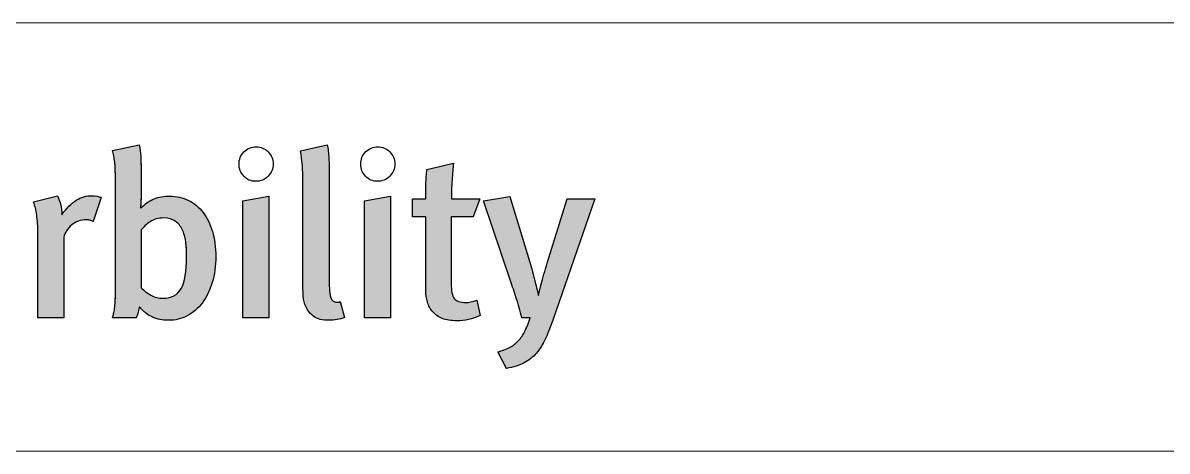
# Model space of a CAD drawing. Header units: inches. Extents: x 1019 to 1860, y -6 to 588.
# Drawn here: x 1779.71 to 1820.06, y 61.72 to 76.83 of the extents above; entities that cross this region are included whole.
import ezdxf

# ---------------------------------------------------------------- set-up
doc = ezdxf.new("R2010")
doc.units = ezdxf.units.IN
doc.header["$MEASUREMENT"] = 0
for name, color, linetype in [('BG 0 -1', 7, 'Continuous'), ('BG _U+B808_U+C774_U+C5B4 1', 7, 'Continuous'), ('BG Default', 7, 'Continuous')]:
    doc.layers.add(name, color=color, linetype=linetype)

msp = doc.modelspace()

# ---------------------------------------------------------------- hatches: boundary and pattern name
at = {"layer": 'BG 0 -1', "linetype": 'ByBlock', "true_color": 0x005bac}
h = msp.add_hatch(color=154, dxfattribs=at)
edge = h.paths.add_edge_path()
edge.add_spline(control_points=[(1791.055, 66.435), (1790.889, 66.369), (1790.707, 66.336), (1790.508, 66.336), (1790.276, 66.336), (1790.098, 66.382), (1789.973, 66.473), (1789.849, 66.564), (1789.758, 66.672), (1789.7, 66.796), (1789.642, 66.92), (1789.609, 67.05), (1789.601, 67.185), (1789.592, 67.32), (1789.588, 67.432), (1789.588, 67.521), (1789.588, 67.521), (1789.588, 71.091), (1789.588, 71.091), (1789.588, 71.235), (1789.587, 71.364), (1789.584, 71.477), (1789.581, 71.59), (1789.576, 71.694), (1789.568, 71.787), (1789.559, 71.881), (1789.551, 71.971), (1789.543, 72.057), (1789.534, 72.142), (1789.522, 72.229), (1789.506, 72.318), (1789.506, 72.318), (1790.442, 72.525), (1790.442, 72.525), (1790.475, 72.398), (1790.495, 72.243), (1790.504, 72.061), (1790.512, 71.879), (1790.516, 71.649), (1790.516, 71.373), (1790.516, 71.373), (1790.516, 67.819), (1790.516, 67.819), (1790.516, 67.675), (1790.517, 67.561), (1790.52, 67.475), (1790.523, 67.39), (1790.529, 67.32), (1790.537, 67.268), (1790.545, 67.216), (1790.555, 67.174), (1790.566, 67.144), (1790.577, 67.113), (1790.591, 67.087), (1790.607, 67.065), (1790.635, 67.026), (1790.678, 66.999), (1790.736, 66.982), (1790.794, 66.966), (1790.85, 66.971), (1790.906, 66.999), (1790.906, 66.999), (1791.055, 66.435), (1791.055, 66.435)], knot_values=[0, 0, 0, 0, 1, 1, 1, 2, 2, 2, 3, 3, 3, 4, 4, 4, 5, 5, 5, 6, 6, 6, 7, 7, 7, 8, 8, 8, 9, 9, 9, 10, 10, 10, 11, 11, 11, 12, 12, 12, 13, 13, 13, 14, 14, 14, 15, 15, 15, 16, 16, 16, 17, 17, 17, 18, 18, 18, 19, 19, 19, 20, 20, 20, 21, 21, 21, 21], degree=3, periodic=0)
h = msp.add_hatch(color=154, dxfattribs=at)
edge = h.paths.add_edge_path()
edge.add_spline(control_points=[(1795.835, 66.502), (1795.57, 66.38), (1795.296, 66.32), (1795.015, 66.32), (1794.81, 66.32), (1794.639, 66.347), (1794.501, 66.402), (1794.363, 66.457), (1794.251, 66.535), (1794.166, 66.634), (1794.08, 66.734), (1794.018, 66.848), (1793.979, 66.978), (1793.94, 67.108), (1793.921, 67.247), (1793.921, 67.396), (1793.921, 67.396), (1793.921, 69.99), (1793.921, 69.99), (1793.921, 69.99), (1793.457, 69.99), (1793.457, 69.99), (1793.457, 69.99), (1793.457, 70.619), (1793.457, 70.619), (1793.457, 70.619), (1793.921, 70.619), (1793.921, 70.619), (1793.921, 70.796), (1793.923, 70.973), (1793.925, 71.15), (1793.928, 71.326), (1793.94, 71.494), (1793.962, 71.655), (1793.962, 71.655), (1794.899, 71.879), (1794.899, 71.879), (1794.877, 71.707), (1794.859, 71.507), (1794.845, 71.278), (1794.831, 71.049), (1794.824, 70.829), (1794.824, 70.619), (1794.824, 70.619), (1795.827, 70.619), (1795.827, 70.619), (1795.827, 70.619), (1795.586, 69.99), (1795.586, 69.99), (1795.586, 69.99), (1794.816, 69.99), (1794.816, 69.99), (1794.816, 69.99), (1794.816, 67.637), (1794.816, 67.637), (1794.816, 67.377), (1794.852, 67.2), (1794.924, 67.106), (1794.995, 67.012), (1795.131, 66.966), (1795.329, 66.966), (1795.44, 66.966), (1795.57, 66.993), (1795.719, 67.049), (1795.719, 67.049), (1795.835, 66.502), (1795.835, 66.502)], knot_values=[0, 0, 0, 0, 1, 1, 1, 2, 2, 2, 3, 3, 3, 4, 4, 4, 5, 5, 5, 6, 6, 6, 7, 7, 7, 8, 8, 8, 9, 9, 9, 10, 10, 10, 11, 11, 11, 12, 12, 12, 13, 13, 13, 14, 14, 14, 15, 15, 15, 16, 16, 16, 17, 17, 17, 18, 18, 18, 19, 19, 19, 20, 20, 20, 21, 21, 21, 22, 22, 22, 22], degree=3, periodic=0)
h = msp.add_hatch(color=154, dxfattribs=at)
edge = h.paths.add_edge_path()
edge.add_spline(control_points=[(1782.198, 69.824), (1782.154, 69.84), (1782.113, 69.854), (1782.074, 69.865), (1782.035, 69.876), (1781.991, 69.882), (1781.941, 69.882), (1781.748, 69.882), (1781.58, 69.821), (1781.436, 69.7), (1781.292, 69.578), (1781.199, 69.432), (1781.154, 69.261), (1781.154, 69.261), (1781.154, 66.427), (1781.154, 66.427), (1781.154, 66.427), (1780.243, 66.427), (1780.243, 66.427), (1780.243, 66.427), (1780.243, 69.385), (1780.243, 69.385), (1780.243, 69.65), (1780.229, 69.872), (1780.202, 70.052), (1780.174, 70.231), (1780.138, 70.384), (1780.094, 70.512), (1780.094, 70.512), (1780.931, 70.727), (1780.931, 70.727), (1781.035, 70.528), (1781.088, 70.307), (1781.088, 70.064), (1781.254, 70.296), (1781.422, 70.466), (1781.594, 70.574), (1781.765, 70.681), (1781.953, 70.735), (1782.157, 70.735), (1782.278, 70.735), (1782.386, 70.713), (1782.48, 70.669), (1782.48, 70.669), (1782.198, 69.824), (1782.198, 69.824)], knot_values=[0, 0, 0, 0, 1, 1, 1, 2, 2, 2, 3, 3, 3, 4, 4, 4, 5, 5, 5, 6, 6, 6, 7, 7, 7, 8, 8, 8, 9, 9, 9, 10, 10, 10, 11, 11, 11, 12, 12, 12, 13, 13, 13, 14, 14, 14, 15, 15, 15, 15], degree=3, periodic=0)
for points in [[(1787.467, 66.427), (1787.467, 70.553), (1788.387, 70.719), (1788.387, 66.427)], [(1791.759, 66.427), (1791.759, 70.553), (1792.678, 70.719), (1792.678, 66.427)]]:
    msp.add_hatch(color=154, dxfattribs=at).paths.add_polyline_path(points)
h = msp.add_hatch(color=154, dxfattribs=at)
edge = h.paths.add_edge_path()
edge.add_spline(control_points=[(1798.395, 66.336), (1798.306, 66.082), (1798.218, 65.86), (1798.13, 65.669), (1798.041, 65.479), (1797.938, 65.314), (1797.819, 65.176), (1797.7, 65.038), (1797.557, 64.925), (1797.388, 64.836), (1797.22, 64.748), (1797.011, 64.682), (1796.763, 64.638), (1796.763, 64.638), (1796.464, 65.226), (1796.464, 65.226), (1796.608, 65.265), (1796.736, 65.312), (1796.85, 65.367), (1796.963, 65.422), (1797.065, 65.495), (1797.156, 65.586), (1797.247, 65.677), (1797.329, 65.791), (1797.401, 65.926), (1797.472, 66.061), (1797.538, 66.228), (1797.599, 66.427), (1797.599, 66.427), (1797.309, 66.427), (1797.309, 66.427), (1797.249, 66.664), (1797.182, 66.894), (1797.111, 67.115), (1797.039, 67.336), (1796.972, 67.54), (1796.912, 67.728), (1796.912, 67.728), (1795.959, 70.553), (1795.959, 70.553), (1795.959, 70.553), (1796.887, 70.71), (1796.887, 70.71), (1796.887, 70.71), (1797.657, 68.159), (1797.657, 68.159), (1797.674, 68.098), (1797.693, 68.018), (1797.716, 67.918), (1797.716, 67.918), (1797.79, 67.62), (1797.79, 67.62), (1797.818, 67.521), (1797.84, 67.432), (1797.856, 67.355), (1797.873, 67.278), (1797.884, 67.231), (1797.89, 67.214), (1797.89, 67.22), (1797.899, 67.26), (1797.918, 67.334), (1797.938, 67.409), (1797.961, 67.5), (1797.989, 67.608), (1798.016, 67.716), (1798.05, 67.834), (1798.088, 67.964), (1798.127, 68.094), (1798.165, 68.222), (1798.204, 68.349), (1798.204, 68.349), (1798.9, 70.619), (1798.9, 70.619), (1798.9, 70.619), (1799.878, 70.619), (1799.878, 70.619), (1799.878, 70.619), (1798.395, 66.336), (1798.395, 66.336)], knot_values=[0, 0, 0, 0, 1, 1, 1, 2, 2, 2, 3, 3, 3, 4, 4, 4, 5, 5, 5, 6, 6, 6, 7, 7, 7, 8, 8, 8, 9, 9, 9, 10, 10, 10, 11, 11, 11, 12, 12, 12, 13, 13, 13, 14, 14, 14, 15, 15, 15, 16, 16, 16, 17, 17, 17, 18, 18, 18, 19, 19, 19, 20, 20, 20, 21, 21, 21, 22, 22, 22, 23, 23, 23, 24, 24, 24, 25, 25, 25, 26, 26, 26, 26], degree=3, periodic=0)
at = {"layer": 'BG Default', "linetype": 'ByBlock', "true_color": 0x4482f4}
h = msp.add_hatch(color=163, dxfattribs=at)
h.paths.add_polyline_path([(1782.977, 71.315), (1782.977, 67.363), (1782.975, 67.166), (1782.969, 67.003), (1782.96, 66.868), (1782.948, 66.754), (1782.934, 66.658), (1782.915, 66.576), (1782.893, 66.502), (1782.869, 66.427), (1783.706, 66.427), (1783.725, 66.464), (1783.742, 66.502), (1783.757, 66.539), (1783.768, 66.576), (1783.792, 66.674), (1783.822, 66.817), (1783.872, 66.758), (1783.923, 66.704), (1783.977, 66.653), (1784.032, 66.606), (1784.089, 66.563), (1784.148, 66.524), (1784.209, 66.488), (1784.271, 66.456), (1784.336, 66.428), (1784.403, 66.404), (1784.471, 66.383), (1784.541, 66.366), (1784.613, 66.353), (1784.688, 66.344), (1784.763, 66.338), (1784.841, 66.336), (1784.931, 66.339), (1785.02, 66.346), (1785.106, 66.359), (1785.191, 66.376), (1785.274, 66.399), (1785.355, 66.427), (1785.435, 66.46), (1785.512, 66.498), (1785.588, 66.54), (1785.66, 66.587), (1785.731, 66.638), (1785.798, 66.693), (1785.863, 66.753), (1785.925, 66.817), (1785.985, 66.885), (1786.043, 66.957), (1786.097, 67.034), (1786.148, 67.114), (1786.196, 67.197), (1786.241, 67.285), (1786.283, 67.375), (1786.322, 67.47), (1786.358, 67.568), (1786.39, 67.67), (1786.42, 67.775), (1786.445, 67.883), (1786.466, 67.993), (1786.484, 68.107), (1786.497, 68.223), (1786.507, 68.343), (1786.513, 68.465), (1786.515, 68.59), (1786.513, 68.71), (1786.508, 68.828), (1786.498, 68.943), (1786.486, 69.054), (1786.469, 69.163), (1786.449, 69.269), (1786.426, 69.372), (1786.399, 69.472), (1786.368, 69.568), (1786.335, 69.661), (1786.298, 69.751), (1786.259, 69.836), (1786.217, 69.918), (1786.171, 69.997), (1786.123, 70.072), (1786.071, 70.143), (1786.017, 70.21), (1785.96, 70.274), (1785.9, 70.333), (1785.837, 70.388), (1785.772, 70.44), (1785.703, 70.487), (1785.632, 70.53), (1785.558, 70.569), (1785.481, 70.604), (1785.402, 70.635), (1785.321, 70.66), (1785.238, 70.681), (1785.152, 70.698), (1785.065, 70.709), (1784.975, 70.716), (1784.883, 70.719), (1784.809, 70.717), (1784.737, 70.713), (1784.667, 70.705), (1784.599, 70.695), (1784.532, 70.681), (1784.468, 70.665), (1784.405, 70.646), (1784.344, 70.624), (1784.284, 70.598), (1784.226, 70.568), (1784.167, 70.535), (1784.11, 70.498), (1784.053, 70.457), (1783.998, 70.413), (1783.943, 70.365), (1783.888, 70.313), (1783.855, 70.321), (1783.859, 70.334), (1783.864, 70.358), (1783.872, 70.437), (1783.878, 70.557), (1783.88, 70.719), (1783.88, 71.696), (1783.877, 71.928), (1783.868, 72.127), (1783.86, 72.221), (1783.848, 72.32), (1783.833, 72.424), (1783.814, 72.533), (1782.869, 72.326), (1782.896, 72.235), (1782.919, 72.136), (1782.938, 72.03), (1782.952, 71.916), (1782.963, 71.79), (1782.971, 71.648)])
h.paths.add_polyline_path([(1783.888, 69.526), (1783.92, 69.565), (1783.955, 69.603), (1784.029, 69.677), (1784.112, 69.748), (1784.203, 69.816), (1784.252, 69.847), (1784.305, 69.874), (1784.36, 69.896), (1784.419, 69.915), (1784.48, 69.93), (1784.545, 69.94), (1784.613, 69.946), (1784.684, 69.948), (1784.744, 69.947), (1784.802, 69.942), (1784.857, 69.933), (1784.909, 69.921), (1784.957, 69.906), (1785.003, 69.888), (1785.046, 69.866), (1785.085, 69.84), (1785.123, 69.812), (1785.158, 69.782), (1785.192, 69.749), (1785.223, 69.713), (1785.253, 69.675), (1785.281, 69.635), (1785.306, 69.592), (1785.33, 69.546), (1785.352, 69.499), (1785.372, 69.449), (1785.39, 69.398), (1785.407, 69.344), (1785.421, 69.289), (1785.434, 69.232), (1785.445, 69.173), (1785.454, 69.111), (1785.469, 68.985), (1785.479, 68.855), (1785.485, 68.72), (1785.488, 68.581), (1785.484, 68.391), (1785.475, 68.216), (1785.46, 68.054), (1785.439, 67.906), (1785.426, 67.837), (1785.411, 67.772), (1785.395, 67.71), (1785.378, 67.652), (1785.359, 67.597), (1785.338, 67.546), (1785.316, 67.499), (1785.293, 67.454), (1785.268, 67.413), (1785.24, 67.375), (1785.212, 67.339), (1785.181, 67.306), (1785.148, 67.275), (1785.114, 67.247), (1785.077, 67.222), (1785.039, 67.2), (1784.999, 67.18), (1784.957, 67.162), (1784.913, 67.148), (1784.868, 67.136), (1784.82, 67.127), (1784.771, 67.12), (1784.72, 67.116), (1784.667, 67.115), (1784.606, 67.116), (1784.546, 67.122), (1784.488, 67.13), (1784.432, 67.143), (1784.378, 67.158), (1784.325, 67.178), (1784.273, 67.2), (1784.224, 67.227), (1784.13, 67.284), (1784.043, 67.346), (1783.962, 67.411), (1783.888, 67.479)], flags=16)
at = {"layer": 'BG Default', "linetype": 'ByBlock', "true_color": 0x266df2}
h = msp.add_hatch(color=150, dxfattribs=at)
h.paths.add_polyline_path([(1783.888, 70.313), (1783.855, 70.321), (1783.859, 70.334), (1783.864, 70.358), (1783.872, 70.437), (1783.878, 70.557), (1783.88, 70.719), (1783.88, 71.696), (1783.877, 71.928), (1783.868, 72.127), (1783.86, 72.221), (1783.848, 72.32), (1783.833, 72.424), (1783.814, 72.533), (1782.869, 72.326), (1782.896, 72.235), (1782.919, 72.136), (1782.938, 72.03), (1782.952, 71.916), (1782.963, 71.79), (1782.971, 71.648), (1782.976, 71.489), (1782.977, 71.315), (1782.977, 67.363), (1782.975, 67.166), (1782.969, 67.003), (1782.96, 66.868), (1782.948, 66.754), (1782.934, 66.658), (1782.915, 66.576), (1782.893, 66.502), (1782.869, 66.427), (1783.706, 66.427), (1783.725, 66.464), (1783.742, 66.502), (1783.757, 66.539), (1783.768, 66.576), (1783.792, 66.674), (1783.822, 66.817), (1783.872, 66.758), (1783.923, 66.704), (1783.977, 66.653), (1784.032, 66.606), (1784.089, 66.563), (1784.148, 66.524), (1784.209, 66.488), (1784.271, 66.456), (1784.336, 66.428), (1784.403, 66.404), (1784.471, 66.383), (1784.541, 66.366), (1784.613, 66.353), (1784.688, 66.344), (1784.763, 66.338), (1784.841, 66.336), (1784.931, 66.339), (1785.02, 66.346), (1785.106, 66.359), (1785.191, 66.376), (1785.274, 66.399), (1785.355, 66.427), (1785.435, 66.46), (1785.512, 66.498), (1785.588, 66.54), (1785.66, 66.587), (1785.731, 66.638), (1785.798, 66.693), (1785.863, 66.753), (1785.925, 66.817), (1785.985, 66.885), (1786.043, 66.957), (1786.097, 67.034), (1786.148, 67.114), (1786.196, 67.197), (1786.241, 67.285), (1786.283, 67.375), (1786.322, 67.47), (1786.358, 67.568), (1786.39, 67.67), (1786.42, 67.775), (1786.445, 67.883), (1786.466, 67.993), (1786.484, 68.107), (1786.497, 68.223), (1786.507, 68.343), (1786.513, 68.465), (1786.515, 68.59), (1786.513, 68.71), (1786.508, 68.828), (1786.498, 68.943), (1786.486, 69.054), (1786.469, 69.163), (1786.449, 69.269), (1786.426, 69.372), (1786.399, 69.472), (1786.368, 69.568), (1786.335, 69.661), (1786.298, 69.751), (1786.259, 69.836), (1786.217, 69.918), (1786.171, 69.997), (1786.123, 70.072), (1786.071, 70.143), (1786.017, 70.21), (1785.96, 70.274), (1785.9, 70.333), (1785.837, 70.388), (1785.772, 70.44), (1785.703, 70.487), (1785.632, 70.53), (1785.558, 70.569), (1785.481, 70.604), (1785.402, 70.635), (1785.321, 70.66), (1785.238, 70.681), (1785.152, 70.698), (1785.065, 70.709), (1784.975, 70.716), (1784.883, 70.719), (1784.809, 70.717), (1784.737, 70.713), (1784.667, 70.705), (1784.599, 70.695), (1784.532, 70.681), (1784.468, 70.665), (1784.405, 70.646), (1784.344, 70.624), (1784.284, 70.598), (1784.226, 70.568), (1784.167, 70.535), (1784.11, 70.498), (1784.053, 70.457), (1783.998, 70.413)])
h.paths.add_polyline_path([(1783.888, 69.526), (1783.92, 69.565), (1783.955, 69.603), (1784.029, 69.677), (1784.112, 69.748), (1784.203, 69.816), (1784.252, 69.847), (1784.305, 69.874), (1784.36, 69.896), (1784.419, 69.915), (1784.48, 69.93), (1784.545, 69.94), (1784.613, 69.946), (1784.684, 69.948), (1784.744, 69.947), (1784.802, 69.942), (1784.857, 69.933), (1784.909, 69.921), (1784.957, 69.906), (1785.003, 69.888), (1785.046, 69.866), (1785.085, 69.84), (1785.123, 69.812), (1785.158, 69.782), (1785.192, 69.749), (1785.223, 69.713), (1785.253, 69.675), (1785.281, 69.635), (1785.306, 69.592), (1785.33, 69.546), (1785.352, 69.499), (1785.372, 69.449), (1785.39, 69.398), (1785.407, 69.344), (1785.421, 69.289), (1785.434, 69.232), (1785.445, 69.173), (1785.454, 69.111), (1785.469, 68.985), (1785.479, 68.855), (1785.485, 68.72), (1785.488, 68.581), (1785.484, 68.391), (1785.475, 68.216), (1785.46, 68.054), (1785.439, 67.906), (1785.426, 67.837), (1785.411, 67.772), (1785.395, 67.71), (1785.378, 67.652), (1785.359, 67.597), (1785.338, 67.546), (1785.316, 67.499), (1785.293, 67.454), (1785.268, 67.413), (1785.24, 67.375), (1785.212, 67.339), (1785.181, 67.306), (1785.148, 67.275), (1785.114, 67.247), (1785.077, 67.222), (1785.039, 67.2), (1784.999, 67.18), (1784.957, 67.162), (1784.913, 67.148), (1784.868, 67.136), (1784.82, 67.127), (1784.771, 67.12), (1784.72, 67.116), (1784.667, 67.115), (1784.606, 67.116), (1784.546, 67.122), (1784.488, 67.13), (1784.432, 67.143), (1784.378, 67.158), (1784.325, 67.178), (1784.273, 67.2), (1784.224, 67.227), (1784.13, 67.284), (1784.043, 67.346), (1783.962, 67.411), (1783.888, 67.479)], flags=16)

# ---------------------------------------------------------------- linework, layer by layer
at = {"layer": 'BG 0 -1', "color": 7, "linetype": 'Continuous', "lineweight": 9}
for p, q in [((1685.763, 76.833), (1835.03, 76.833)), ((1685.763, 61.72), (1835.03, 61.72))]:
    msp.add_line(p, q, dxfattribs=at)
at = {"layer": 'BG 0 -1', "color": 7, "linetype": 'Continuous', "lineweight": 0}
for points in [[(1787.467, 66.427), (1787.467, 70.553), (1788.387, 70.719), (1788.387, 66.427)], [(1791.759, 66.427), (1791.759, 70.553), (1792.678, 70.719), (1792.678, 66.427)]]:
    msp.add_lwpolyline(points, close=True, dxfattribs=at)
for points, knots in [([(1788.536, 71.845), (1788.536, 71.68), (1788.477, 71.537), (1788.358, 71.419), (1788.239, 71.3), (1788.094, 71.241), (1787.923, 71.241), (1787.758, 71.241), (1787.618, 71.3), (1787.505, 71.419), (1787.392, 71.537), (1787.335, 71.68), (1787.335, 71.845), (1787.335, 72.017), (1787.393, 72.161), (1787.509, 72.28), (1787.625, 72.399), (1787.769, 72.458), (1787.94, 72.458), (1788.1, 72.458), (1788.239, 72.4), (1788.358, 72.284), (1788.477, 72.169), (1788.536, 72.022), (1788.536, 71.845)], [0, 0, 0, 0, 1, 1, 1, 2, 2, 2, 3, 3, 3, 4, 4, 4, 5, 5, 5, 6, 6, 6, 7, 7, 7, 8, 8, 8, 8]), ([(1791.055, 66.435), (1790.889, 66.369), (1790.707, 66.336), (1790.508, 66.336), (1790.276, 66.336), (1790.098, 66.382), (1789.973, 66.473), (1789.849, 66.564), (1789.758, 66.672), (1789.7, 66.796), (1789.642, 66.92), (1789.609, 67.05), (1789.601, 67.185), (1789.592, 67.32), (1789.588, 67.432), (1789.588, 67.521), (1789.588, 67.521), (1789.588, 71.091), (1789.588, 71.091), (1789.588, 71.235), (1789.587, 71.364), (1789.584, 71.477), (1789.581, 71.59), (1789.576, 71.694), (1789.568, 71.787), (1789.559, 71.881), (1789.551, 71.971), (1789.543, 72.057), (1789.534, 72.142), (1789.522, 72.229), (1789.506, 72.318), (1789.506, 72.318), (1790.442, 72.525), (1790.442, 72.525), (1790.475, 72.398), (1790.495, 72.243), (1790.504, 72.061), (1790.512, 71.879), (1790.516, 71.649), (1790.516, 71.373), (1790.516, 71.373), (1790.516, 67.819), (1790.516, 67.819), (1790.516, 67.675), (1790.517, 67.561), (1790.52, 67.475), (1790.523, 67.39), (1790.529, 67.32), (1790.537, 67.268), (1790.545, 67.216), (1790.555, 67.174), (1790.566, 67.144), (1790.577, 67.113), (1790.591, 67.087), (1790.607, 67.065), (1790.635, 67.026), (1790.678, 66.999), (1790.736, 66.982), (1790.794, 66.966), (1790.85, 66.971), (1790.906, 66.999), (1790.906, 66.999), (1791.055, 66.435), (1791.055, 66.435)], [0, 0, 0, 0, 1, 1, 1, 2, 2, 2, 3, 3, 3, 4, 4, 4, 5, 5, 5, 6, 6, 6, 7, 7, 7, 8, 8, 8, 9, 9, 9, 10, 10, 10, 11, 11, 11, 12, 12, 12, 13, 13, 13, 14, 14, 14, 15, 15, 15, 16, 16, 16, 17, 17, 17, 18, 18, 18, 19, 19, 19, 20, 20, 20, 21, 21, 21, 21]), ([(1792.828, 71.845), (1792.828, 71.68), (1792.768, 71.537), (1792.65, 71.419), (1792.531, 71.3), (1792.386, 71.241), (1792.215, 71.241), (1792.049, 71.241), (1791.91, 71.3), (1791.796, 71.419), (1791.683, 71.537), (1791.626, 71.68), (1791.626, 71.845), (1791.626, 72.017), (1791.685, 72.161), (1791.8, 72.28), (1791.916, 72.399), (1792.06, 72.458), (1792.231, 72.458), (1792.392, 72.458), (1792.531, 72.4), (1792.65, 72.284), (1792.768, 72.169), (1792.828, 72.022), (1792.828, 71.845)], [0, 0, 0, 0, 1, 1, 1, 2, 2, 2, 3, 3, 3, 4, 4, 4, 5, 5, 5, 6, 6, 6, 7, 7, 7, 8, 8, 8, 8]), ([(1795.835, 66.502), (1795.57, 66.38), (1795.296, 66.32), (1795.015, 66.32), (1794.81, 66.32), (1794.639, 66.347), (1794.501, 66.402), (1794.363, 66.457), (1794.251, 66.535), (1794.166, 66.634), (1794.08, 66.734), (1794.018, 66.848), (1793.979, 66.978), (1793.94, 67.108), (1793.921, 67.247), (1793.921, 67.396), (1793.921, 67.396), (1793.921, 69.99), (1793.921, 69.99), (1793.921, 69.99), (1793.457, 69.99), (1793.457, 69.99), (1793.457, 69.99), (1793.457, 70.619), (1793.457, 70.619), (1793.457, 70.619), (1793.921, 70.619), (1793.921, 70.619), (1793.921, 70.796), (1793.923, 70.973), (1793.925, 71.15), (1793.928, 71.326), (1793.94, 71.494), (1793.962, 71.655), (1793.962, 71.655), (1794.899, 71.879), (1794.899, 71.879), (1794.877, 71.707), (1794.859, 71.507), (1794.845, 71.278), (1794.831, 71.049), (1794.824, 70.829), (1794.824, 70.619), (1794.824, 70.619), (1795.827, 70.619), (1795.827, 70.619), (1795.827, 70.619), (1795.586, 69.99), (1795.586, 69.99), (1795.586, 69.99), (1794.816, 69.99), (1794.816, 69.99), (1794.816, 69.99), (1794.816, 67.637), (1794.816, 67.637), (1794.816, 67.377), (1794.852, 67.2), (1794.924, 67.106), (1794.995, 67.012), (1795.131, 66.966), (1795.329, 66.966), (1795.44, 66.966), (1795.57, 66.993), (1795.719, 67.049), (1795.719, 67.049), (1795.835, 66.502), (1795.835, 66.502)], [0, 0, 0, 0, 1, 1, 1, 2, 2, 2, 3, 3, 3, 4, 4, 4, 5, 5, 5, 6, 6, 6, 7, 7, 7, 8, 8, 8, 9, 9, 9, 10, 10, 10, 11, 11, 11, 12, 12, 12, 13, 13, 13, 14, 14, 14, 15, 15, 15, 16, 16, 16, 17, 17, 17, 18, 18, 18, 19, 19, 19, 20, 20, 20, 21, 21, 21, 22, 22, 22, 22]), ([(1782.198, 69.824), (1782.154, 69.84), (1782.113, 69.854), (1782.074, 69.865), (1782.035, 69.876), (1781.991, 69.882), (1781.941, 69.882), (1781.748, 69.882), (1781.58, 69.821), (1781.436, 69.7), (1781.292, 69.578), (1781.199, 69.432), (1781.154, 69.261), (1781.154, 69.261), (1781.154, 66.427), (1781.154, 66.427), (1781.154, 66.427), (1780.243, 66.427), (1780.243, 66.427), (1780.243, 66.427), (1780.243, 69.385), (1780.243, 69.385), (1780.243, 69.65), (1780.229, 69.872), (1780.202, 70.052), (1780.174, 70.231), (1780.138, 70.384), (1780.094, 70.512), (1780.094, 70.512), (1780.931, 70.727), (1780.931, 70.727), (1781.035, 70.528), (1781.088, 70.307), (1781.088, 70.064), (1781.254, 70.296), (1781.422, 70.466), (1781.594, 70.574), (1781.765, 70.681), (1781.953, 70.735), (1782.157, 70.735), (1782.278, 70.735), (1782.386, 70.713), (1782.48, 70.669), (1782.48, 70.669), (1782.198, 69.824), (1782.198, 69.824)], [0, 0, 0, 0, 1, 1, 1, 2, 2, 2, 3, 3, 3, 4, 4, 4, 5, 5, 5, 6, 6, 6, 7, 7, 7, 8, 8, 8, 9, 9, 9, 10, 10, 10, 11, 11, 11, 12, 12, 12, 13, 13, 13, 14, 14, 14, 15, 15, 15, 15]), ([(1798.395, 66.336), (1798.306, 66.082), (1798.218, 65.86), (1798.13, 65.669), (1798.041, 65.479), (1797.938, 65.314), (1797.819, 65.176), (1797.7, 65.038), (1797.557, 64.925), (1797.388, 64.836), (1797.22, 64.748), (1797.011, 64.682), (1796.763, 64.638), (1796.763, 64.638), (1796.464, 65.226), (1796.464, 65.226), (1796.608, 65.265), (1796.736, 65.312), (1796.85, 65.367), (1796.963, 65.422), (1797.065, 65.495), (1797.156, 65.586), (1797.247, 65.677), (1797.329, 65.791), (1797.401, 65.926), (1797.472, 66.061), (1797.538, 66.228), (1797.599, 66.427), (1797.599, 66.427), (1797.309, 66.427), (1797.309, 66.427), (1797.249, 66.664), (1797.182, 66.894), (1797.111, 67.115), (1797.039, 67.336), (1796.972, 67.54), (1796.912, 67.728), (1796.912, 67.728), (1795.959, 70.553), (1795.959, 70.553), (1795.959, 70.553), (1796.887, 70.71), (1796.887, 70.71), (1796.887, 70.71), (1797.657, 68.159), (1797.657, 68.159), (1797.674, 68.098), (1797.693, 68.018), (1797.716, 67.918), (1797.716, 67.918), (1797.79, 67.62), (1797.79, 67.62), (1797.818, 67.521), (1797.84, 67.432), (1797.856, 67.355), (1797.873, 67.278), (1797.884, 67.231), (1797.89, 67.214), (1797.89, 67.22), (1797.899, 67.26), (1797.918, 67.334), (1797.938, 67.409), (1797.961, 67.5), (1797.989, 67.608), (1798.016, 67.716), (1798.05, 67.834), (1798.088, 67.964), (1798.127, 68.094), (1798.165, 68.222), (1798.204, 68.349), (1798.204, 68.349), (1798.9, 70.619), (1798.9, 70.619), (1798.9, 70.619), (1799.878, 70.619), (1799.878, 70.619), (1799.878, 70.619), (1798.395, 66.336), (1798.395, 66.336)], [0, 0, 0, 0, 1, 1, 1, 2, 2, 2, 3, 3, 3, 4, 4, 4, 5, 5, 5, 6, 6, 6, 7, 7, 7, 8, 8, 8, 9, 9, 9, 10, 10, 10, 11, 11, 11, 12, 12, 12, 13, 13, 13, 14, 14, 14, 15, 15, 15, 16, 16, 16, 17, 17, 17, 18, 18, 18, 19, 19, 19, 20, 20, 20, 21, 21, 21, 22, 22, 22, 23, 23, 23, 24, 24, 24, 25, 25, 25, 26, 26, 26, 26])]:
    msp.add_open_spline(points, degree=3, knots=knots, dxfattribs=at)
at = {"layer": 'BG _U+B808_U+C774_U+C5B4 1', "color": 7, "linetype": 'Continuous', "lineweight": 25}
for p, q in [((1782.869, 72.326), (1783.814, 72.533)), ((1789.506, 72.318), (1790.442, 72.525)), ((1789.568, 71.787), (1789.543, 72.057)), ((1793.962, 71.655), (1794.899, 71.879)), ((1783.88, 71.696), (1783.88, 70.719)), ((1789.588, 71.091), (1789.584, 71.477)), ((1782.977, 67.363), (1782.977, 71.315)), ((1789.588, 67.521), (1789.588, 71.091)), ((1790.516, 71.373), (1790.516, 67.819)), ((1793.921, 70.619), (1793.925, 71.15)), ((1780.094, 70.512), (1780.931, 70.727)), ((1782.48, 70.669), (1782.198, 69.824)), ((1787.467, 70.553), (1788.387, 70.719)), ((1788.387, 70.719), (1788.387, 66.427)), ((1791.759, 70.553), (1792.678, 70.719)), ((1792.678, 70.719), (1792.678, 66.427)), ((1793.457, 69.99), (1793.457, 70.619)), ((1793.457, 70.619), (1793.921, 70.619)), ((1794.824, 70.619), (1795.827, 70.619)), ((1795.827, 70.619), (1795.586, 69.99)), ((1795.959, 70.553), (1796.887, 70.71)), ((1796.887, 70.71), (1797.657, 68.159)), ((1798.204, 68.349), (1798.9, 70.619)), ((1799.878, 70.619), (1798.395, 66.336)), ((1798.9, 70.619), (1799.878, 70.619)), ((1783.855, 70.321), (1783.888, 70.313)), ((1787.467, 66.427), (1787.467, 70.553)), ((1791.759, 66.427), (1791.759, 70.553)), ((1796.912, 67.728), (1795.959, 70.553)), ((1782.198, 69.824), (1782.074, 69.865)), ((1793.921, 69.99), (1793.457, 69.99)), ((1793.921, 67.396), (1793.921, 69.99)), ((1795.586, 69.99), (1794.816, 69.99)), ((1794.816, 69.99), (1794.816, 67.637)), ((1783.888, 69.526), (1783.888, 67.479)), ((1780.243, 66.427), (1780.243, 69.385)), ((1781.154, 69.261), (1781.154, 66.427)), ((1797.657, 68.159), (1797.716, 67.918)), ((1797.716, 67.918), (1797.79, 67.62)), ((1790.906, 66.999), (1791.055, 66.435)), ((1795.719, 67.049), (1795.835, 66.502)), ((1797.89, 67.214), (1797.918, 67.334)), ((1781.154, 66.427), (1780.243, 66.427)), ((1783.706, 66.427), (1782.869, 66.427)), ((1788.387, 66.427), (1787.467, 66.427)), ((1792.678, 66.427), (1791.759, 66.427)), ((1797.599, 66.427), (1797.309, 66.427)), ((1796.763, 64.638), (1796.464, 65.226))]:
    msp.add_line(p, q, dxfattribs=at)
for points, knots in [([(1782.977, 71.315), (1782.977, 71.558), (1782.969, 71.758), (1782.952, 71.916), (1782.936, 72.073), (1782.908, 72.21), (1782.869, 72.326)], [13, 13, 13, 13, 14, 14, 14, 15, 15, 15, 15]), ([(1787.505, 71.419), (1787.392, 71.537), (1787.335, 71.68), (1787.335, 71.845), (1787.335, 72.017), (1787.393, 72.161), (1787.509, 72.28)], [3, 3, 3, 3, 4, 4, 4, 5, 5, 5, 5]), ([(1787.509, 72.28), (1787.625, 72.399), (1787.769, 72.458), (1787.94, 72.458), (1788.1, 72.458), (1788.239, 72.4), (1788.358, 72.284)], [5, 5, 5, 5, 6, 6, 6, 7, 7, 7, 7]), ([(1790.442, 72.525), (1790.475, 72.398), (1790.495, 72.243), (1790.504, 72.061), (1790.512, 71.879), (1790.516, 71.649), (1790.516, 71.373)], [11, 11, 11, 11, 12, 12, 12, 13, 13, 13, 13]), ([(1791.796, 71.419), (1791.683, 71.537), (1791.626, 71.68), (1791.626, 71.845), (1791.626, 72.017), (1791.685, 72.161), (1791.8, 72.28)], [3, 3, 3, 3, 4, 4, 4, 5, 5, 5, 5]), ([(1791.8, 72.28), (1791.916, 72.399), (1792.06, 72.458), (1792.231, 72.458), (1792.392, 72.458), (1792.531, 72.4), (1792.65, 72.284)], [5, 5, 5, 5, 6, 6, 6, 7, 7, 7, 7]), ([(1788.536, 71.845), (1788.536, 71.68), (1788.477, 71.537), (1788.358, 71.419), (1788.239, 71.3), (1788.094, 71.241), (1787.923, 71.241), (1787.758, 71.241), (1787.618, 71.3), (1787.505, 71.419)], [0, 0, 0, 0, 1, 1, 1, 2, 2, 2, 3, 3, 3, 3]), ([(1792.828, 71.845), (1792.828, 71.68), (1792.768, 71.537), (1792.65, 71.419), (1792.531, 71.3), (1792.386, 71.241), (1792.215, 71.241), (1792.049, 71.241), (1791.91, 71.3), (1791.796, 71.419)], [0, 0, 0, 0, 1, 1, 1, 2, 2, 2, 3, 3, 3, 3]), ([(1781.594, 70.574), (1781.765, 70.681), (1781.953, 70.735), (1782.157, 70.735), (1782.278, 70.735), (1782.386, 70.713), (1782.48, 70.669)], [12, 12, 12, 12, 13, 13, 13, 14, 14, 14, 14]), ([(1784.344, 70.624), (1784.504, 70.687), (1784.684, 70.719), (1784.883, 70.719), (1785.131, 70.719), (1785.356, 70.669), (1785.558, 70.569)], [23, 23, 23, 23, 24, 24, 24, 25, 25, 25, 25]), ([(1785.558, 70.569), (1785.759, 70.47), (1785.931, 70.328), (1786.071, 70.143), (1786.212, 69.958), (1786.321, 69.734), (1786.399, 69.472)], [25, 25, 25, 25, 26, 26, 26, 27, 27, 27, 27]), ([(1782.074, 69.865), (1782.035, 69.876), (1781.991, 69.882), (1781.941, 69.882), (1781.748, 69.882), (1781.58, 69.821), (1781.436, 69.7), (1781.292, 69.578), (1781.199, 69.432), (1781.154, 69.261)], [1, 1, 1, 1, 2, 2, 2, 3, 3, 3, 4, 4, 4, 4]), ([(1785.085, 69.84), (1784.984, 69.912), (1784.849, 69.948), (1784.684, 69.948), (1784.491, 69.948), (1784.33, 69.904), (1784.203, 69.816)], [3, 3, 3, 3, 4, 4, 4, 5, 5, 5, 5]), ([(1797.918, 67.334), (1797.938, 67.409), (1797.961, 67.5), (1797.989, 67.608), (1798.016, 67.716), (1798.05, 67.834), (1798.088, 67.964), (1798.127, 68.094), (1798.165, 68.222), (1798.204, 68.349)], [20, 20, 20, 20, 21, 21, 21, 22, 22, 22, 23, 23, 23, 23]), ([(1784.224, 67.227), (1784.354, 67.152), (1784.502, 67.115), (1784.667, 67.115), (1784.954, 67.115), (1785.163, 67.228), (1785.293, 67.454)], [8, 8, 8, 8, 9, 9, 9, 10, 10, 10, 10]), ([(1786.39, 67.67), (1786.307, 67.394), (1786.192, 67.156), (1786.043, 66.957), (1785.893, 66.758), (1785.717, 66.605), (1785.512, 66.498)], [1, 1, 1, 1, 2, 2, 2, 3, 3, 3, 3]), ([(1790.52, 67.475), (1790.523, 67.39), (1790.529, 67.32), (1790.537, 67.268), (1790.545, 67.216), (1790.555, 67.174), (1790.566, 67.144)], [15, 15, 15, 15, 16, 16, 16, 17, 17, 17, 17]), ([(1797.309, 66.427), (1797.249, 66.664), (1797.182, 66.894), (1797.111, 67.115), (1797.039, 67.336), (1796.972, 67.54), (1796.912, 67.728)], [10, 10, 10, 10, 11, 11, 11, 12, 12, 12, 12]), ([(1782.869, 66.427), (1782.886, 66.477), (1782.901, 66.527), (1782.915, 66.576), (1782.929, 66.626), (1782.94, 66.685), (1782.948, 66.754), (1782.956, 66.823), (1782.963, 66.906), (1782.969, 67.003)], [8, 8, 8, 8, 9, 9, 9, 10, 10, 10, 11, 11, 11, 11]), ([(1794.924, 67.106), (1794.995, 67.012), (1795.131, 66.966), (1795.329, 66.966), (1795.44, 66.966), (1795.57, 66.993), (1795.719, 67.049)], [19, 19, 19, 19, 20, 20, 20, 21, 21, 21, 21]), ([(1785.512, 66.498), (1785.308, 66.39), (1785.084, 66.336), (1784.841, 66.336), (1784.421, 66.336), (1784.082, 66.496), (1783.822, 66.817)], [3, 3, 3, 3, 4, 4, 4, 5, 5, 5, 5]), ([(1791.055, 66.435), (1790.889, 66.369), (1790.707, 66.336), (1790.508, 66.336), (1790.276, 66.336), (1790.098, 66.382), (1789.973, 66.473)], [0, 0, 0, 0, 1, 1, 1, 2, 2, 2, 2]), ([(1795.835, 66.502), (1795.57, 66.38), (1795.296, 66.32), (1795.015, 66.32), (1794.81, 66.32), (1794.639, 66.347), (1794.501, 66.402)], [0, 0, 0, 0, 1, 1, 1, 2, 2, 2, 2]), ([(1796.85, 65.367), (1796.963, 65.422), (1797.065, 65.495), (1797.156, 65.586), (1797.247, 65.677), (1797.329, 65.791), (1797.401, 65.926)], [6, 6, 6, 6, 7, 7, 7, 8, 8, 8, 8]), ([(1798.13, 65.669), (1798.041, 65.479), (1797.938, 65.314), (1797.819, 65.176), (1797.7, 65.038), (1797.557, 64.925), (1797.388, 64.836)], [1, 1, 1, 1, 2, 2, 2, 3, 3, 3, 3])]:
    msp.add_open_spline(points, degree=3, knots=knots, dxfattribs=at)
for points in [[(1783.814, 72.533), (1783.841, 72.384), (1783.859, 72.249), (1783.868, 72.127)], [(1788.358, 72.284), (1788.477, 72.169), (1788.536, 72.022), (1788.536, 71.845)], [(1789.543, 72.057), (1789.534, 72.142), (1789.522, 72.229), (1789.506, 72.318)], [(1792.65, 72.284), (1792.768, 72.169), (1792.828, 72.022), (1792.828, 71.845)], [(1783.868, 72.127), (1783.876, 72.006), (1783.88, 71.862), (1783.88, 71.696)], [(1794.899, 71.879), (1794.877, 71.707), (1794.859, 71.507), (1794.845, 71.278)], [(1789.584, 71.477), (1789.581, 71.59), (1789.576, 71.694), (1789.568, 71.787)], [(1793.925, 71.15), (1793.928, 71.326), (1793.94, 71.494), (1793.962, 71.655)], [(1794.845, 71.278), (1794.831, 71.049), (1794.824, 70.829), (1794.824, 70.619)], [(1780.931, 70.727), (1781.035, 70.528), (1781.088, 70.307), (1781.088, 70.064)], [(1783.88, 70.719), (1783.88, 70.597), (1783.877, 70.503), (1783.872, 70.437)], [(1783.888, 70.313), (1784.032, 70.456), (1784.184, 70.56), (1784.344, 70.624)], [(1780.202, 70.052), (1780.174, 70.231), (1780.138, 70.384), (1780.094, 70.512)], [(1781.088, 70.064), (1781.254, 70.296), (1781.422, 70.466), (1781.594, 70.574)], [(1783.872, 70.437), (1783.866, 70.371), (1783.861, 70.332), (1783.855, 70.321)], [(1780.243, 69.385), (1780.243, 69.65), (1780.229, 69.872), (1780.202, 70.052)], [(1784.203, 69.816), (1784.076, 69.727), (1783.971, 69.631), (1783.888, 69.526)], [(1785.33, 69.546), (1785.269, 69.671), (1785.188, 69.769), (1785.085, 69.84)], [(1785.454, 69.111), (1785.432, 69.277), (1785.391, 69.422), (1785.33, 69.546)], [(1786.399, 69.472), (1786.476, 69.209), (1786.515, 68.915), (1786.515, 68.59)], [(1785.488, 68.581), (1785.488, 68.769), (1785.476, 68.946), (1785.454, 69.111)], [(1786.515, 68.59), (1786.515, 68.253), (1786.473, 67.946), (1786.39, 67.67)], [(1785.293, 67.454), (1785.422, 67.681), (1785.488, 68.056), (1785.488, 68.581)], [(1790.516, 67.819), (1790.516, 67.675), (1790.517, 67.561), (1790.52, 67.475)], [(1783.888, 67.479), (1783.982, 67.385), (1784.094, 67.301), (1784.224, 67.227)], [(1789.601, 67.185), (1789.592, 67.32), (1789.588, 67.432), (1789.588, 67.521)], [(1793.979, 66.978), (1793.94, 67.108), (1793.921, 67.247), (1793.921, 67.396)], [(1794.816, 67.637), (1794.816, 67.377), (1794.852, 67.2), (1794.924, 67.106)], [(1797.79, 67.62), (1797.818, 67.521), (1797.84, 67.432), (1797.856, 67.355)], [(1782.969, 67.003), (1782.974, 67.1), (1782.977, 67.22), (1782.977, 67.363)], [(1789.7, 66.796), (1789.642, 66.92), (1789.609, 67.05), (1789.601, 67.185)], [(1790.566, 67.144), (1790.577, 67.113), (1790.591, 67.087), (1790.607, 67.065)], [(1790.607, 67.065), (1790.635, 67.026), (1790.678, 66.999), (1790.736, 66.982)], [(1790.736, 66.982), (1790.794, 66.966), (1790.85, 66.971), (1790.906, 66.999)], [(1794.166, 66.634), (1794.08, 66.734), (1794.018, 66.848), (1793.979, 66.978)], [(1797.856, 67.355), (1797.873, 67.278), (1797.884, 67.231), (1797.89, 67.214)], [(1783.768, 66.576), (1783.754, 66.527), (1783.734, 66.477), (1783.706, 66.427)], [(1783.822, 66.817), (1783.8, 66.706), (1783.782, 66.626), (1783.768, 66.576)], [(1789.973, 66.473), (1789.849, 66.564), (1789.758, 66.672), (1789.7, 66.796)], [(1794.501, 66.402), (1794.363, 66.457), (1794.251, 66.535), (1794.166, 66.634)], [(1797.401, 65.926), (1797.472, 66.061), (1797.538, 66.228), (1797.599, 66.427)], [(1798.395, 66.336), (1798.306, 66.082), (1798.218, 65.86), (1798.13, 65.669)], [(1796.464, 65.226), (1796.608, 65.265), (1796.736, 65.312), (1796.85, 65.367)], [(1797.388, 64.836), (1797.22, 64.748), (1797.011, 64.682), (1796.763, 64.638)]]:
    msp.add_open_spline(points, degree=3, dxfattribs=at)
at = {"layer": 'BG Default', "color": 7, "linetype": 'Continuous', "lineweight": 0}
for points in [[(1782.977, 71.315), (1782.977, 67.363), (1782.975, 67.166), (1782.969, 67.003), (1782.96, 66.868), (1782.948, 66.754), (1782.934, 66.658), (1782.915, 66.576), (1782.893, 66.502), (1782.869, 66.427), (1783.706, 66.427), (1783.725, 66.464), (1783.742, 66.502), (1783.757, 66.539), (1783.768, 66.576), (1783.792, 66.674), (1783.822, 66.817), (1783.872, 66.758), (1783.923, 66.704), (1783.977, 66.653), (1784.032, 66.606), (1784.089, 66.563), (1784.148, 66.524), (1784.209, 66.488), (1784.271, 66.456), (1784.336, 66.428), (1784.403, 66.404), (1784.471, 66.383), (1784.541, 66.366), (1784.613, 66.353), (1784.688, 66.344), (1784.763, 66.338), (1784.841, 66.336), (1784.931, 66.339), (1785.02, 66.346), (1785.106, 66.359), (1785.191, 66.376), (1785.274, 66.399), (1785.355, 66.427), (1785.435, 66.46), (1785.512, 66.498), (1785.588, 66.54), (1785.66, 66.587), (1785.731, 66.638), (1785.798, 66.693), (1785.863, 66.753), (1785.925, 66.817), (1785.985, 66.885), (1786.043, 66.957), (1786.097, 67.034), (1786.148, 67.114), (1786.196, 67.197), (1786.241, 67.285), (1786.283, 67.375), (1786.322, 67.47), (1786.358, 67.568), (1786.39, 67.67), (1786.42, 67.775), (1786.445, 67.883), (1786.466, 67.993), (1786.484, 68.107), (1786.497, 68.223), (1786.507, 68.343), (1786.513, 68.465), (1786.515, 68.59), (1786.513, 68.71), (1786.508, 68.828), (1786.498, 68.943), (1786.486, 69.054), (1786.469, 69.163), (1786.449, 69.269), (1786.426, 69.372), (1786.399, 69.472), (1786.368, 69.568), (1786.335, 69.661), (1786.298, 69.751), (1786.259, 69.836), (1786.217, 69.918), (1786.171, 69.997), (1786.123, 70.072), (1786.071, 70.143), (1786.017, 70.21), (1785.96, 70.274), (1785.9, 70.333), (1785.837, 70.388), (1785.772, 70.44), (1785.703, 70.487), (1785.632, 70.53), (1785.558, 70.569), (1785.481, 70.604), (1785.402, 70.635), (1785.321, 70.66), (1785.238, 70.681), (1785.152, 70.698), (1785.065, 70.709), (1784.975, 70.716), (1784.883, 70.719), (1784.809, 70.717), (1784.737, 70.713), (1784.667, 70.705), (1784.599, 70.695), (1784.532, 70.681), (1784.468, 70.665), (1784.405, 70.646), (1784.344, 70.624), (1784.284, 70.598), (1784.226, 70.568), (1784.167, 70.535), (1784.11, 70.498), (1784.053, 70.457), (1783.998, 70.413), (1783.943, 70.365), (1783.888, 70.313), (1783.855, 70.321), (1783.859, 70.334), (1783.864, 70.358), (1783.872, 70.437), (1783.878, 70.557), (1783.88, 70.719), (1783.88, 71.696), (1783.877, 71.928), (1783.868, 72.127), (1783.86, 72.221), (1783.848, 72.32), (1783.833, 72.424), (1783.814, 72.533), (1782.869, 72.326), (1782.896, 72.235), (1782.919, 72.136), (1782.938, 72.03), (1782.952, 71.916), (1782.963, 71.79), (1782.971, 71.648)], [(1783.888, 70.313), (1783.855, 70.321), (1783.859, 70.334), (1783.864, 70.358), (1783.872, 70.437), (1783.878, 70.557), (1783.88, 70.719), (1783.88, 71.696), (1783.877, 71.928), (1783.868, 72.127), (1783.86, 72.221), (1783.848, 72.32), (1783.833, 72.424), (1783.814, 72.533), (1782.869, 72.326), (1782.896, 72.235), (1782.919, 72.136), (1782.938, 72.03), (1782.952, 71.916), (1782.963, 71.79), (1782.971, 71.648), (1782.976, 71.489), (1782.977, 71.315), (1782.977, 67.363), (1782.975, 67.166), (1782.969, 67.003), (1782.96, 66.868), (1782.948, 66.754), (1782.934, 66.658), (1782.915, 66.576), (1782.893, 66.502), (1782.869, 66.427), (1783.706, 66.427), (1783.725, 66.464), (1783.742, 66.502), (1783.757, 66.539), (1783.768, 66.576), (1783.792, 66.674), (1783.822, 66.817), (1783.872, 66.758), (1783.923, 66.704), (1783.977, 66.653), (1784.032, 66.606), (1784.089, 66.563), (1784.148, 66.524), (1784.209, 66.488), (1784.271, 66.456), (1784.336, 66.428), (1784.403, 66.404), (1784.471, 66.383), (1784.541, 66.366), (1784.613, 66.353), (1784.688, 66.344), (1784.763, 66.338), (1784.841, 66.336), (1784.931, 66.339), (1785.02, 66.346), (1785.106, 66.359), (1785.191, 66.376), (1785.274, 66.399), (1785.355, 66.427), (1785.435, 66.46), (1785.512, 66.498), (1785.588, 66.54), (1785.66, 66.587), (1785.731, 66.638), (1785.798, 66.693), (1785.863, 66.753), (1785.925, 66.817), (1785.985, 66.885), (1786.043, 66.957), (1786.097, 67.034), (1786.148, 67.114), (1786.196, 67.197), (1786.241, 67.285), (1786.283, 67.375), (1786.322, 67.47), (1786.358, 67.568), (1786.39, 67.67), (1786.42, 67.775), (1786.445, 67.883), (1786.466, 67.993), (1786.484, 68.107), (1786.497, 68.223), (1786.507, 68.343), (1786.513, 68.465), (1786.515, 68.59), (1786.513, 68.71), (1786.508, 68.828), (1786.498, 68.943), (1786.486, 69.054), (1786.469, 69.163), (1786.449, 69.269), (1786.426, 69.372), (1786.399, 69.472), (1786.368, 69.568), (1786.335, 69.661), (1786.298, 69.751), (1786.259, 69.836), (1786.217, 69.918), (1786.171, 69.997), (1786.123, 70.072), (1786.071, 70.143), (1786.017, 70.21), (1785.96, 70.274), (1785.9, 70.333), (1785.837, 70.388), (1785.772, 70.44), (1785.703, 70.487), (1785.632, 70.53), (1785.558, 70.569), (1785.481, 70.604), (1785.402, 70.635), (1785.321, 70.66), (1785.238, 70.681), (1785.152, 70.698), (1785.065, 70.709), (1784.975, 70.716), (1784.883, 70.719), (1784.809, 70.717), (1784.737, 70.713), (1784.667, 70.705), (1784.599, 70.695), (1784.532, 70.681), (1784.468, 70.665), (1784.405, 70.646), (1784.344, 70.624), (1784.284, 70.598), (1784.226, 70.568), (1784.167, 70.535), (1784.11, 70.498), (1784.053, 70.457), (1783.998, 70.413)], [(1783.888, 69.526), (1783.92, 69.565), (1783.955, 69.603), (1784.029, 69.677), (1784.112, 69.748), (1784.203, 69.816), (1784.252, 69.847), (1784.305, 69.874), (1784.36, 69.896), (1784.419, 69.915), (1784.48, 69.93), (1784.545, 69.94), (1784.613, 69.946), (1784.684, 69.948), (1784.744, 69.947), (1784.802, 69.942), (1784.857, 69.933), (1784.909, 69.921), (1784.957, 69.906), (1785.003, 69.888), (1785.046, 69.866), (1785.085, 69.84), (1785.123, 69.812), (1785.158, 69.782), (1785.192, 69.749), (1785.223, 69.713), (1785.253, 69.675), (1785.281, 69.635), (1785.306, 69.592), (1785.33, 69.546), (1785.352, 69.499), (1785.372, 69.449), (1785.39, 69.398), (1785.407, 69.344), (1785.421, 69.289), (1785.434, 69.232), (1785.445, 69.173), (1785.454, 69.111), (1785.469, 68.985), (1785.479, 68.855), (1785.485, 68.72), (1785.488, 68.581), (1785.484, 68.391), (1785.475, 68.216), (1785.46, 68.054), (1785.439, 67.906), (1785.426, 67.837), (1785.411, 67.772), (1785.395, 67.71), (1785.378, 67.652), (1785.359, 67.597), (1785.338, 67.546), (1785.316, 67.499), (1785.293, 67.454), (1785.268, 67.413), (1785.24, 67.375), (1785.212, 67.339), (1785.181, 67.306), (1785.148, 67.275), (1785.114, 67.247), (1785.077, 67.222), (1785.039, 67.2), (1784.999, 67.18), (1784.957, 67.162), (1784.913, 67.148), (1784.868, 67.136), (1784.82, 67.127), (1784.771, 67.12), (1784.72, 67.116), (1784.667, 67.115), (1784.606, 67.116), (1784.546, 67.122), (1784.488, 67.13), (1784.432, 67.143), (1784.378, 67.158), (1784.325, 67.178), (1784.273, 67.2), (1784.224, 67.227), (1784.13, 67.284), (1784.043, 67.346), (1783.962, 67.411), (1783.888, 67.479)], [(1783.888, 69.526), (1783.92, 69.565), (1783.955, 69.603), (1784.029, 69.677), (1784.112, 69.748), (1784.203, 69.816), (1784.252, 69.847), (1784.305, 69.874), (1784.36, 69.896), (1784.419, 69.915), (1784.48, 69.93), (1784.545, 69.94), (1784.613, 69.946), (1784.684, 69.948), (1784.744, 69.947), (1784.802, 69.942), (1784.857, 69.933), (1784.909, 69.921), (1784.957, 69.906), (1785.003, 69.888), (1785.046, 69.866), (1785.085, 69.84), (1785.123, 69.812), (1785.158, 69.782), (1785.192, 69.749), (1785.223, 69.713), (1785.253, 69.675), (1785.281, 69.635), (1785.306, 69.592), (1785.33, 69.546), (1785.352, 69.499), (1785.372, 69.449), (1785.39, 69.398), (1785.407, 69.344), (1785.421, 69.289), (1785.434, 69.232), (1785.445, 69.173), (1785.454, 69.111), (1785.469, 68.985), (1785.479, 68.855), (1785.485, 68.72), (1785.488, 68.581), (1785.484, 68.391), (1785.475, 68.216), (1785.46, 68.054), (1785.439, 67.906), (1785.426, 67.837), (1785.411, 67.772), (1785.395, 67.71), (1785.378, 67.652), (1785.359, 67.597), (1785.338, 67.546), (1785.316, 67.499), (1785.293, 67.454), (1785.268, 67.413), (1785.24, 67.375), (1785.212, 67.339), (1785.181, 67.306), (1785.148, 67.275), (1785.114, 67.247), (1785.077, 67.222), (1785.039, 67.2), (1784.999, 67.18), (1784.957, 67.162), (1784.913, 67.148), (1784.868, 67.136), (1784.82, 67.127), (1784.771, 67.12), (1784.72, 67.116), (1784.667, 67.115), (1784.606, 67.116), (1784.546, 67.122), (1784.488, 67.13), (1784.432, 67.143), (1784.378, 67.158), (1784.325, 67.178), (1784.273, 67.2), (1784.224, 67.227), (1784.13, 67.284), (1784.043, 67.346), (1783.962, 67.411), (1783.888, 67.479)]]:
    msp.add_lwpolyline(points, close=True, dxfattribs=at)

doc.saveas('drawing.dxf')
